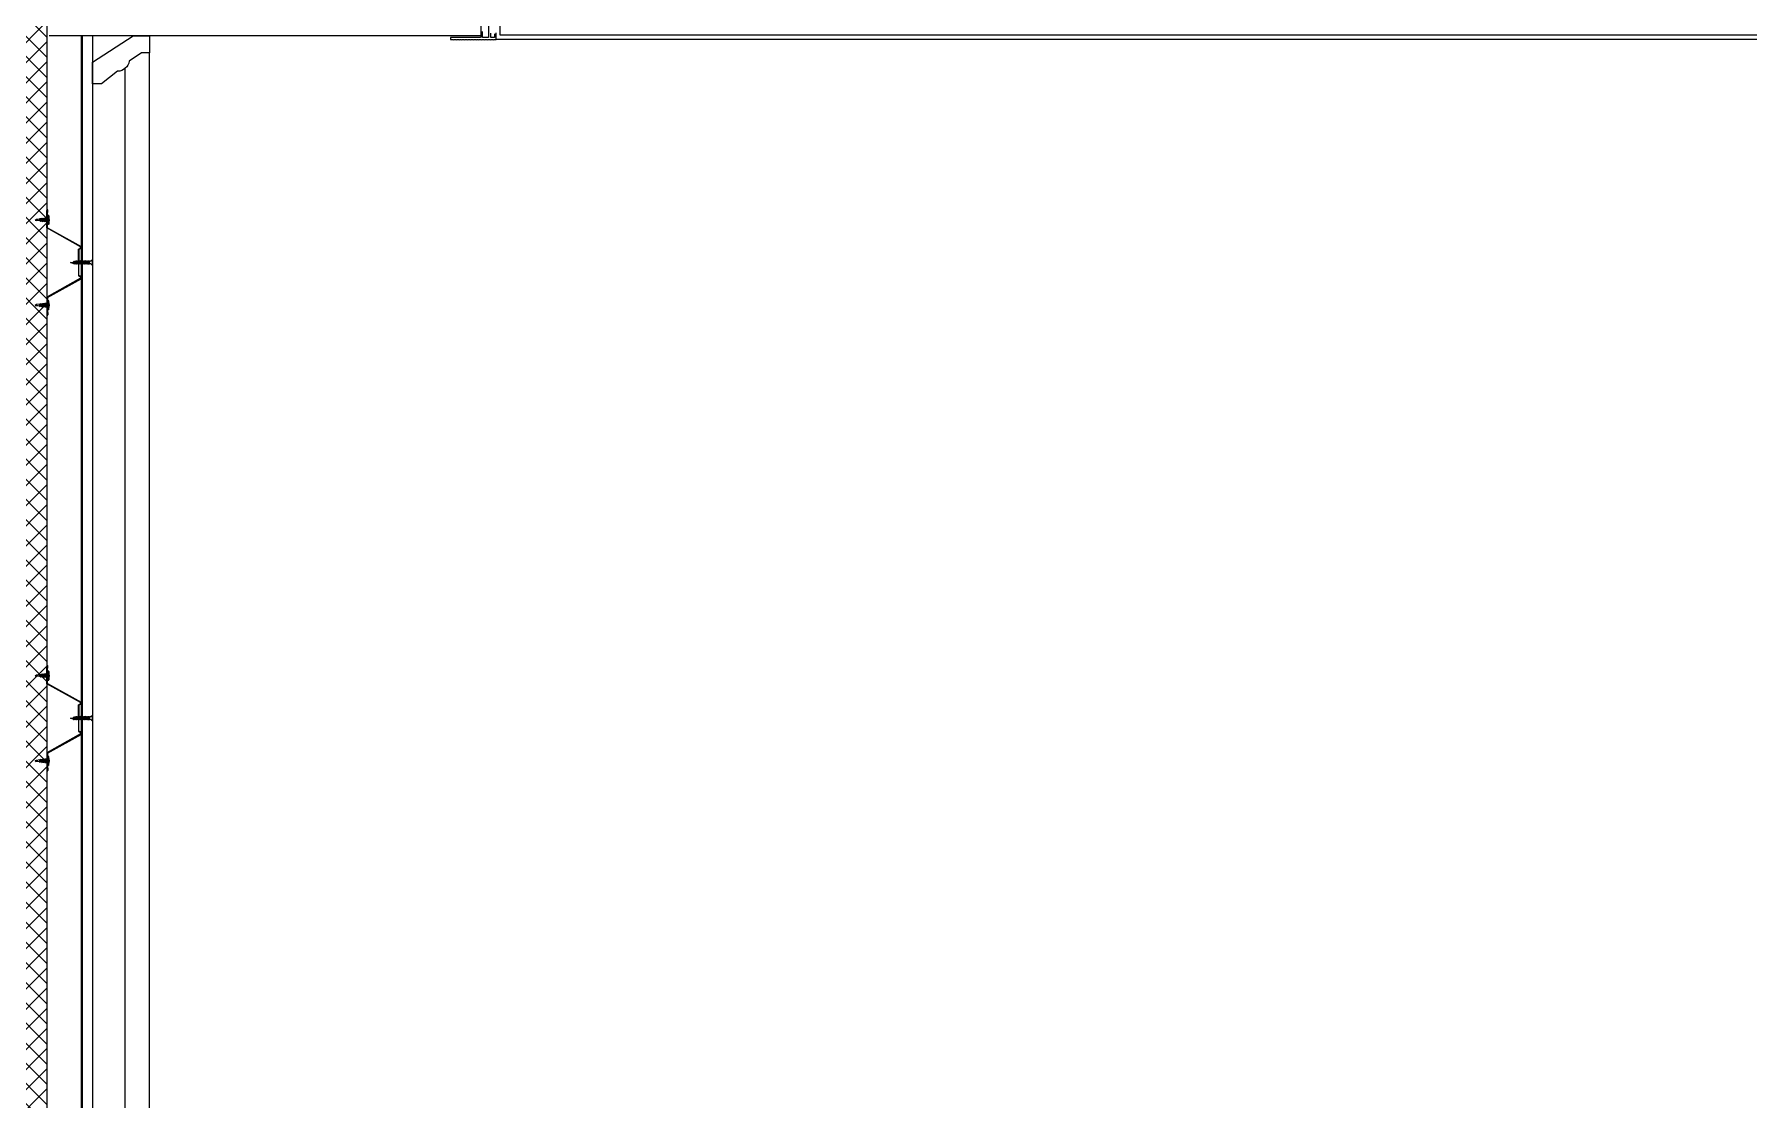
# Model space of a CAD drawing. Header units: inches. Extents: x 203 to 1065, y -1127 to 921.
# Drawn here: x 406.494 to 407.998, y 887.763 to 888.698 of the extents above; entities that cross this region are included whole.
import ezdxf

# ---------------------------------------------------------------- set-up
doc = ezdxf.new("R2010")
doc.units = ezdxf.units.IN
doc.header["$MEASUREMENT"] = 0
doc.linetypes.add('CONTINUA', pattern=[0])
for name, color, linetype in [('CORTE MUROS', 4, 'CONTINUA'), ('CORTE PERFILES Y CERCHA', 3, 'CONTINUA'), ('CORTE PROY', 8, 'CONTINUA')]:
    doc.layers.add(name, color=color, linetype=linetype)

msp = doc.modelspace()

# ---------------------------------------------------------------- hatches: boundary and pattern name
at = {"layer": 'CORTE PERFILES Y CERCHA', "ltscale": 0.5}
h = msp.add_hatch(dxfattribs=at)
h.set_pattern_fill('_USER', color=251, scale=0.0125, angle=135, style=0, double=1, pattern_type=0)
h.set_pattern_definition([(135, (377.921917, 606.098404), (-0.00883883476, -0.00883883476), []), (225, (377.921917, 606.098404), (0.00883883476, -0.00883883476), [])])
h.paths.add_polyline_path([(406.4747, 886.1587), (406.4747, 893.8227), (406.5047, 893.8227), (406.5047, 886.1587)])

# ---------------------------------------------------------------- linework, layer by layer
at = {"layer": 'CORTE MUROS'}
msp.add_lwpolyline([(406.5067, 888.7567), (406.8853, 888.7567), (406.8853, 888.6967), (406.5067, 888.6967)], dxfattribs=at)
at = {"layer": 'CORTE PERFILES Y CERCHA', "color": 2}
for p, q in [((406.5347, 888.6967), (406.5347, 886.2444)), ((406.5357, 888.6967), (406.5357, 886.2444)), ((406.5447, 888.6967), (406.5447, 886.2444))]:
    msp.add_line(p, q, dxfattribs=at)
at = {"layer": 'CORTE PERFILES Y CERCHA'}
for p, q in [((406.5047, 888.5366), (406.5047, 888.5436)), ((406.5051, 888.5367), (406.5051, 888.5436)), ((406.5051, 888.5436), (406.5052, 888.5436)), ((406.5052, 888.5417), (406.5052, 888.5436)), ((406.5056, 888.5417), (406.5056, 888.5436)), ((406.4982, 888.5359), (406.4944, 888.5351)), ((406.4944, 888.5351), (406.4952, 888.5356)), ((406.4952, 888.5351), (406.4944, 888.5351)), ((406.4944, 888.5351), (406.4952, 888.5347)), ((406.4982, 888.5359), (406.4952, 888.5356)), ((406.4952, 888.5347), (406.4952, 888.5351)), ((406.4986, 888.5343), (406.4952, 888.5347)), ((406.4986, 888.5363), (406.4982, 888.5359)), ((406.4982, 888.5359), (406.4986, 888.5343)), ((406.4986, 888.5363), (406.4991, 888.536)), ((406.499, 888.534), (406.4986, 888.5363)), ((406.499, 888.534), (406.4986, 888.5343)), ((406.499, 888.534), (406.4995, 888.5342)), ((406.4999, 888.5361), (406.4991, 888.536)), ((406.4991, 888.536), (406.4995, 888.5342)), ((406.5004, 888.5341), (406.4995, 888.5342)), ((406.5003, 888.5366), (406.4999, 888.5361)), ((406.4999, 888.5361), (406.5004, 888.5341)), ((406.5003, 888.5366), (406.5008, 888.5362)), ((406.5009, 888.5337), (406.5003, 888.5365)), ((406.5009, 888.5337), (406.5004, 888.5341)), ((406.5017, 888.5363), (406.5008, 888.5362)), ((406.5008, 888.5362), (406.5013, 888.534)), ((406.5009, 888.5337), (406.5013, 888.534)), ((406.5023, 888.5339), (406.5013, 888.534)), ((406.5021, 888.5368), (406.5017, 888.5363)), ((406.5017, 888.5363), (406.5023, 888.5339)), ((406.5021, 888.5368), (406.5026, 888.5364)), ((406.5027, 888.5334), (406.5021, 888.5368)), ((406.5027, 888.5334), (406.5023, 888.5339)), ((406.5035, 888.5365), (406.5026, 888.5364)), ((406.5026, 888.5364), (406.5032, 888.5338)), ((406.5027, 888.5334), (406.5032, 888.5338)), ((406.5042, 888.5337), (406.5032, 888.5338)), ((406.5039, 888.5371), (406.5035, 888.5365)), ((406.5035, 888.5365), (406.5042, 888.5337)), ((406.5039, 888.5371), (406.5044, 888.5366)), ((406.5047, 888.5331), (406.5039, 888.5371)), ((406.5047, 888.5331), (406.5042, 888.5337)), ((406.5051, 888.5367), (406.5044, 888.5366)), ((406.5044, 888.5366), (406.5051, 888.5336)), ((406.5047, 888.5331), (406.5051, 888.5336)), ((406.5047, 888.5281), (406.5047, 888.5332)), ((406.5056, 888.5386), (406.5051, 888.5381)), ((406.5051, 888.5321), (406.5051, 888.5381)), ((406.5051, 888.5367), (406.5051, 888.5336)), ((406.5051, 888.5283), (406.5051, 888.5336)), ((406.5056, 888.5317), (406.5051, 888.5321)), ((406.5052, 888.5417), (406.5056, 888.5417)), ((406.5056, 888.5387), (406.5056, 888.5316)), ((406.5056, 888.5386), (406.5056, 888.5317)), ((406.5064, 888.5387), (406.5064, 888.5316)), ((406.5069, 888.5351), (406.5064, 888.5351)), ((406.5278, 888.497), (406.5254, 888.4978)), ((406.5278, 888.497), (406.5282, 888.4987)), ((406.5285, 888.499), (406.5281, 888.4967)), ((406.5285, 888.4991), (406.5282, 888.4987)), ((406.5284, 888.4968), (406.5289, 888.4987)), ((406.5285, 888.4991), (406.5289, 888.4987)), ((406.5296, 888.4989), (406.5289, 888.4987)), ((406.529, 888.4966), (406.5296, 888.4989)), ((406.5299, 888.4993), (406.5294, 888.4963)), ((406.5299, 888.4993), (406.5296, 888.4989)), ((406.5297, 888.4966), (406.5302, 888.4989)), ((406.5299, 888.4993), (406.5303, 888.4989)), ((406.5309, 888.4989), (406.5302, 888.4989)), ((406.5304, 888.4966), (406.5309, 888.4989)), ((406.5313, 888.4993), (406.5307, 888.4963)), ((406.5313, 888.4993), (406.5309, 888.4989)), ((406.531, 888.4966), (406.5316, 888.4989)), ((406.5313, 888.4993), (406.5316, 888.4989)), ((406.5323, 888.4989), (406.5316, 888.4989)), ((406.5317, 888.4966), (406.5323, 888.4989)), ((406.5326, 888.4993), (406.532, 888.4963)), ((406.5326, 888.4993), (406.5323, 888.4989)), ((406.5324, 888.4966), (406.5329, 888.4989)), ((406.5326, 888.4993), (406.5329, 888.4989)), ((406.5336, 888.4989), (406.5329, 888.4989)), ((406.5331, 888.4966), (406.5336, 888.4989)), ((406.534, 888.4993), (406.5334, 888.4963)), ((406.534, 888.4993), (406.5336, 888.4989)), ((406.5337, 888.4966), (406.5343, 888.4989)), ((406.534, 888.4993), (406.5343, 888.4989)), ((406.535, 888.4989), (406.5343, 888.4989)), ((406.5344, 888.4966), (406.535, 888.4989)), ((406.5353, 888.4993), (406.5347, 888.4963)), ((406.5353, 888.4993), (406.535, 888.4989)), ((406.5351, 888.4966), (406.5356, 888.4989)), ((406.5353, 888.4993), (406.5356, 888.4989)), ((406.5364, 888.4989), (406.5356, 888.4989)), ((406.5364, 888.4989), (406.5356, 888.4989)), ((406.5358, 888.4966), (406.5364, 888.4989)), ((406.5358, 888.4966), (406.5364, 888.4989)), ((406.5367, 888.4993), (406.5361, 888.4963)), ((406.5367, 888.4993), (406.5364, 888.4989)), ((406.5365, 888.4966), (406.537, 888.4989)), ((406.5367, 888.4993), (406.537, 888.4989)), ((406.5377, 888.4989), (406.537, 888.4989)), ((406.5372, 888.4966), (406.5377, 888.4989)), ((406.5372, 888.4966), (406.5377, 888.4989)), ((406.5372, 888.4966), (406.5377, 888.4989)), ((406.5381, 888.4993), (406.5375, 888.4963)), ((406.5381, 888.4993), (406.5377, 888.4989)), ((406.5378, 888.4966), (406.5384, 888.4989)), ((406.5381, 888.4993), (406.5384, 888.4989)), ((406.5391, 888.4989), (406.5384, 888.4989)), ((406.5385, 888.4966), (406.5391, 888.4989)), ((406.5385, 888.4966), (406.5391, 888.4989)), ((406.5385, 888.4966), (406.5391, 888.4989)), ((406.5394, 888.4993), (406.5388, 888.4963)), ((406.5394, 888.4993), (406.5391, 888.4989)), ((406.5392, 888.4966), (406.5397, 888.4989)), ((406.5394, 888.4993), (406.5397, 888.4989)), ((406.5404, 888.4989), (406.5397, 888.4989)), ((406.5398, 888.4966), (406.5404, 888.4989)), ((406.5407, 888.4993), (406.5402, 888.4963)), ((406.5407, 888.4993), (406.5404, 888.4989)), ((406.5407, 888.4993), (406.5404, 888.4989)), ((406.5405, 888.4966), (406.5411, 888.4989)), ((406.5407, 888.4993), (406.5411, 888.4989)), ((406.5407, 888.4993), (406.5411, 888.4989)), ((406.5418, 888.4989), (406.5411, 888.4989)), ((406.5412, 888.4966), (406.5418, 888.4989)), ((406.5421, 888.4993), (406.5415, 888.4963)), ((406.5421, 888.4993), (406.5418, 888.4989)), ((406.5421, 888.4993), (406.5418, 888.4989)), ((406.5419, 888.4966), (406.5424, 888.4989)), ((406.5421, 888.4993), (406.5424, 888.4989)), ((406.5421, 888.4993), (406.5424, 888.4989)), ((406.543, 888.4989), (406.5424, 888.4989)), ((406.5431, 888.4989), (406.5424, 888.4989)), ((406.5447, 888.5003), (406.5431, 888.4989)), ((406.5447, 888.4978), (406.5443, 888.4978)), ((406.5447, 888.4952), (406.5447, 888.5003)), ((406.5281, 888.4967), (406.5278, 888.497)), ((406.5281, 888.4967), (406.5284, 888.4968)), ((406.529, 888.4966), (406.5284, 888.4968)), ((406.5294, 888.4963), (406.529, 888.4966)), ((406.5294, 888.4963), (406.5297, 888.4966)), ((406.5304, 888.4966), (406.5297, 888.4966)), ((406.5307, 888.4963), (406.5304, 888.4966)), ((406.5307, 888.4963), (406.531, 888.4966)), ((406.5317, 888.4966), (406.531, 888.4966)), ((406.532, 888.4963), (406.5317, 888.4966)), ((406.532, 888.4963), (406.5324, 888.4966)), ((406.5331, 888.4966), (406.5324, 888.4966)), ((406.5334, 888.4963), (406.5331, 888.4966)), ((406.5334, 888.4963), (406.5337, 888.4966)), ((406.5344, 888.4966), (406.5337, 888.4966)), ((406.5347, 888.4963), (406.5344, 888.4966)), ((406.5347, 888.4963), (406.5351, 888.4966)), ((406.5358, 888.4966), (406.5351, 888.4966)), ((406.5361, 888.4963), (406.5358, 888.4966)), ((406.5361, 888.4963), (406.5365, 888.4966)), ((406.5372, 888.4966), (406.5365, 888.4966)), ((406.5375, 888.4963), (406.5372, 888.4966)), ((406.5375, 888.4963), (406.5378, 888.4966)), ((406.5385, 888.4966), (406.5378, 888.4966)), ((406.5388, 888.4963), (406.5385, 888.4966)), ((406.5388, 888.4963), (406.5392, 888.4966)), ((406.5398, 888.4966), (406.5392, 888.4966)), ((406.5402, 888.4963), (406.5398, 888.4966)), ((406.5402, 888.4963), (406.5405, 888.4966)), ((406.5412, 888.4966), (406.5405, 888.4966)), ((406.5415, 888.4963), (406.5412, 888.4966)), ((406.5415, 888.4963), (406.5419, 888.4966)), ((406.5424, 888.4966), (406.5419, 888.4966)), ((406.5431, 888.4966), (406.5419, 888.4966)), ((406.5447, 888.4952), (406.5431, 888.4966)), ((406.4944, 888.4604), (406.4952, 888.4608)), ((406.4952, 888.4604), (406.4944, 888.4604)), ((406.4944, 888.4604), (406.4952, 888.4599)), ((406.4982, 888.4596), (406.4944, 888.4604)), ((406.4986, 888.4612), (406.4952, 888.4608)), ((406.4952, 888.4608), (406.4952, 888.4604)), ((406.4982, 888.4596), (406.4952, 888.4599)), ((406.4982, 888.4596), (406.4986, 888.4612)), ((406.4986, 888.4592), (406.4982, 888.4596)), ((406.499, 888.4615), (406.4986, 888.4592)), ((406.499, 888.4615), (406.4986, 888.4612)), ((406.4986, 888.4592), (406.4991, 888.4595)), ((406.499, 888.4615), (406.4995, 888.4613)), ((406.4991, 888.4595), (406.4995, 888.4613)), ((406.4999, 888.4594), (406.4991, 888.4595)), ((406.5004, 888.4614), (406.4995, 888.4613)), ((406.4999, 888.4594), (406.5004, 888.4614)), ((406.5003, 888.459), (406.4999, 888.4594)), ((406.5009, 888.4618), (406.5003, 888.459)), ((406.5003, 888.459), (406.5008, 888.4593)), ((406.5009, 888.4618), (406.5004, 888.4614)), ((406.5008, 888.4593), (406.5013, 888.4615)), ((406.5017, 888.4592), (406.5008, 888.4593)), ((406.5009, 888.4618), (406.5013, 888.4615)), ((406.5023, 888.4616), (406.5013, 888.4615)), ((406.5017, 888.4592), (406.5023, 888.4616)), ((406.5021, 888.4587), (406.5017, 888.4592)), ((406.5027, 888.4621), (406.5021, 888.4587)), ((406.5021, 888.4587), (406.5026, 888.4591)), ((406.5027, 888.4621), (406.5023, 888.4616)), ((406.5026, 888.4591), (406.5032, 888.4617)), ((406.5035, 888.459), (406.5026, 888.4591)), ((406.5027, 888.4621), (406.5032, 888.4617)), ((406.5042, 888.4618), (406.5032, 888.4617)), ((406.5035, 888.459), (406.5042, 888.4618)), ((406.5039, 888.4584), (406.5035, 888.459)), ((406.5047, 888.4624), (406.5039, 888.4584)), ((406.5039, 888.4584), (406.5044, 888.4589)), ((406.5047, 888.4624), (406.5042, 888.4618)), ((406.5044, 888.4589), (406.5051, 888.4619)), ((406.5051, 888.4588), (406.5044, 888.4589)), ((406.5047, 888.4674), (406.5047, 888.4623)), ((406.5047, 888.4624), (406.5051, 888.4619)), ((406.5047, 888.4589), (406.5047, 888.4519)), ((406.5051, 888.4672), (406.5051, 888.4619)), ((406.5056, 888.4638), (406.5051, 888.4634)), ((406.5051, 888.4634), (406.5051, 888.4619)), ((406.5051, 888.4588), (406.5051, 888.4619)), ((406.5051, 888.4588), (406.5051, 888.4519)), ((406.5051, 888.4588), (406.5051, 888.4574)), ((406.5056, 888.4569), (406.5051, 888.4574)), ((406.5052, 888.4538), (406.5052, 888.4519)), ((406.5052, 888.4538), (406.5056, 888.4538)), ((406.5056, 888.4568), (406.5056, 888.4639)), ((406.5056, 888.4569), (406.5056, 888.4638)), ((406.5056, 888.4538), (406.5056, 888.4519)), ((406.5064, 888.4568), (406.5064, 888.4639)), ((406.5069, 888.4604), (406.5064, 888.4604)), ((406.5051, 888.4519), (406.5052, 888.4519)), ((406.5021, 888.1368), (406.5017, 888.1363)), ((406.5021, 888.1368), (406.5026, 888.1364)), ((406.5027, 888.1334), (406.5021, 888.1368)), ((406.5039, 888.1371), (406.5035, 888.1365)), ((406.5039, 888.1371), (406.5044, 888.1366)), ((406.5047, 888.1331), (406.5039, 888.1371)), ((406.5051, 888.1367), (406.5044, 888.1366)), ((406.5047, 888.1366), (406.5047, 888.1436)), ((406.5051, 888.1367), (406.5051, 888.1436)), ((406.5051, 888.1436), (406.5052, 888.1436)), ((406.5056, 888.1386), (406.5051, 888.1381)), ((406.5051, 888.1321), (406.5051, 888.1381)), ((406.5051, 888.1367), (406.5051, 888.1336)), ((406.5052, 888.1417), (406.5052, 888.1436)), ((406.5052, 888.1417), (406.5056, 888.1417)), ((406.5056, 888.1417), (406.5056, 888.1436)), ((406.5056, 888.1387), (406.5056, 888.1316)), ((406.5056, 888.1386), (406.5056, 888.1317)), ((406.5064, 888.1387), (406.5064, 888.1316)), ((406.4982, 888.1359), (406.4944, 888.1351)), ((406.4944, 888.1351), (406.4952, 888.1356)), ((406.4952, 888.1351), (406.4944, 888.1351)), ((406.4944, 888.1351), (406.4952, 888.1347)), ((406.4982, 888.1359), (406.4952, 888.1356)), ((406.4952, 888.1347), (406.4952, 888.1351)), ((406.4986, 888.1343), (406.4952, 888.1347)), ((406.4986, 888.1363), (406.4982, 888.1359)), ((406.4982, 888.1359), (406.4986, 888.1343)), ((406.4986, 888.1363), (406.4991, 888.136)), ((406.499, 888.134), (406.4986, 888.1363)), ((406.499, 888.134), (406.4986, 888.1343)), ((406.499, 888.134), (406.4995, 888.1342)), ((406.4999, 888.1361), (406.4991, 888.136)), ((406.4991, 888.136), (406.4995, 888.1342)), ((406.5004, 888.1341), (406.4995, 888.1342)), ((406.5003, 888.1366), (406.4999, 888.1361)), ((406.4999, 888.1361), (406.5004, 888.1341)), ((406.5003, 888.1366), (406.5008, 888.1362)), ((406.5009, 888.1337), (406.5003, 888.1365)), ((406.5009, 888.1337), (406.5004, 888.1341)), ((406.5017, 888.1363), (406.5008, 888.1362)), ((406.5008, 888.1362), (406.5013, 888.134)), ((406.5009, 888.1337), (406.5013, 888.134)), ((406.5023, 888.1339), (406.5013, 888.134)), ((406.5017, 888.1363), (406.5023, 888.1339)), ((406.5027, 888.1334), (406.5023, 888.1339)), ((406.5035, 888.1365), (406.5026, 888.1364)), ((406.5026, 888.1364), (406.5032, 888.1338)), ((406.5027, 888.1334), (406.5032, 888.1338)), ((406.5042, 888.1337), (406.5032, 888.1338)), ((406.5035, 888.1365), (406.5042, 888.1337)), ((406.5047, 888.1331), (406.5042, 888.1337)), ((406.5044, 888.1366), (406.5051, 888.1336)), ((406.5047, 888.1331), (406.5051, 888.1336)), ((406.5047, 888.1281), (406.5047, 888.1332)), ((406.5051, 888.1283), (406.5051, 888.1336)), ((406.5056, 888.1317), (406.5051, 888.1321)), ((406.5069, 888.1351), (406.5064, 888.1351)), ((406.5278, 888.097), (406.5254, 888.0978)), ((406.5278, 888.097), (406.5282, 888.0987)), ((406.5281, 888.0967), (406.5278, 888.097)), ((406.5285, 888.099), (406.5281, 888.0967)), ((406.5281, 888.0967), (406.5284, 888.0968)), ((406.5285, 888.0991), (406.5282, 888.0987)), ((406.5284, 888.0968), (406.5289, 888.0987)), ((406.529, 888.0966), (406.5284, 888.0968)), ((406.5285, 888.0991), (406.5289, 888.0987)), ((406.5296, 888.0989), (406.5289, 888.0987)), ((406.529, 888.0966), (406.5296, 888.0989)), ((406.5294, 888.0963), (406.529, 888.0966)), ((406.5299, 888.0993), (406.5294, 888.0963)), ((406.5294, 888.0963), (406.5297, 888.0966)), ((406.5299, 888.0993), (406.5296, 888.0989)), ((406.5297, 888.0966), (406.5302, 888.0989)), ((406.5304, 888.0966), (406.5297, 888.0966)), ((406.5299, 888.0993), (406.5303, 888.0989)), ((406.5309, 888.0989), (406.5302, 888.0989)), ((406.5304, 888.0966), (406.5309, 888.0989)), ((406.5307, 888.0963), (406.5304, 888.0966)), ((406.5313, 888.0993), (406.5307, 888.0963)), ((406.5307, 888.0963), (406.531, 888.0966)), ((406.5313, 888.0993), (406.5309, 888.0989)), ((406.531, 888.0966), (406.5316, 888.0989)), ((406.5317, 888.0966), (406.531, 888.0966)), ((406.5313, 888.0993), (406.5316, 888.0989)), ((406.5323, 888.0989), (406.5316, 888.0989)), ((406.5317, 888.0966), (406.5323, 888.0989)), ((406.532, 888.0963), (406.5317, 888.0966)), ((406.5326, 888.0993), (406.532, 888.0963)), ((406.532, 888.0963), (406.5324, 888.0966)), ((406.5326, 888.0993), (406.5323, 888.0989)), ((406.5324, 888.0966), (406.5329, 888.0989)), ((406.5331, 888.0966), (406.5324, 888.0966)), ((406.5326, 888.0993), (406.5329, 888.0989)), ((406.5336, 888.0989), (406.5329, 888.0989)), ((406.5331, 888.0966), (406.5336, 888.0989)), ((406.5334, 888.0963), (406.5331, 888.0966)), ((406.534, 888.0993), (406.5334, 888.0963)), ((406.5334, 888.0963), (406.5337, 888.0966)), ((406.534, 888.0993), (406.5336, 888.0989)), ((406.5337, 888.0966), (406.5343, 888.0989)), ((406.5344, 888.0966), (406.5337, 888.0966)), ((406.534, 888.0993), (406.5343, 888.0989)), ((406.535, 888.0989), (406.5343, 888.0989)), ((406.5344, 888.0966), (406.535, 888.0989)), ((406.5347, 888.0963), (406.5344, 888.0966)), ((406.5353, 888.0993), (406.5347, 888.0963)), ((406.5347, 888.0963), (406.5351, 888.0966)), ((406.5353, 888.0993), (406.535, 888.0989)), ((406.5351, 888.0966), (406.5356, 888.0989)), ((406.5358, 888.0966), (406.5351, 888.0966)), ((406.5353, 888.0993), (406.5356, 888.0989)), ((406.5364, 888.0989), (406.5356, 888.0989)), ((406.5364, 888.0989), (406.5356, 888.0989)), ((406.5358, 888.0966), (406.5364, 888.0989)), ((406.5358, 888.0966), (406.5364, 888.0989)), ((406.5361, 888.0963), (406.5358, 888.0966)), ((406.5367, 888.0993), (406.5361, 888.0963)), ((406.5361, 888.0963), (406.5365, 888.0966)), ((406.5367, 888.0993), (406.5364, 888.0989)), ((406.5365, 888.0966), (406.537, 888.0989)), ((406.5372, 888.0966), (406.5365, 888.0966)), ((406.5367, 888.0993), (406.537, 888.0989)), ((406.5377, 888.0989), (406.537, 888.0989)), ((406.5372, 888.0966), (406.5377, 888.0989)), ((406.5372, 888.0966), (406.5377, 888.0989)), ((406.5372, 888.0966), (406.5377, 888.0989)), ((406.5375, 888.0963), (406.5372, 888.0966)), ((406.5381, 888.0993), (406.5375, 888.0963)), ((406.5375, 888.0963), (406.5378, 888.0966)), ((406.5381, 888.0993), (406.5377, 888.0989)), ((406.5378, 888.0966), (406.5384, 888.0989)), ((406.5385, 888.0966), (406.5378, 888.0966)), ((406.5381, 888.0993), (406.5384, 888.0989)), ((406.5391, 888.0989), (406.5384, 888.0989)), ((406.5385, 888.0966), (406.5391, 888.0989)), ((406.5385, 888.0966), (406.5391, 888.0989)), ((406.5385, 888.0966), (406.5391, 888.0989)), ((406.5388, 888.0963), (406.5385, 888.0966)), ((406.5394, 888.0993), (406.5388, 888.0963)), ((406.5388, 888.0963), (406.5392, 888.0966)), ((406.5394, 888.0993), (406.5391, 888.0989)), ((406.5392, 888.0966), (406.5397, 888.0989)), ((406.5398, 888.0966), (406.5392, 888.0966)), ((406.5394, 888.0993), (406.5397, 888.0989)), ((406.5404, 888.0989), (406.5397, 888.0989)), ((406.5398, 888.0966), (406.5404, 888.0989)), ((406.5402, 888.0963), (406.5398, 888.0966)), ((406.5407, 888.0993), (406.5402, 888.0963)), ((406.5402, 888.0963), (406.5405, 888.0966)), ((406.5407, 888.0993), (406.5404, 888.0989)), ((406.5407, 888.0993), (406.5404, 888.0989)), ((406.5405, 888.0966), (406.5411, 888.0989)), ((406.5412, 888.0966), (406.5405, 888.0966)), ((406.5407, 888.0993), (406.5411, 888.0989)), ((406.5407, 888.0993), (406.5411, 888.0989)), ((406.5418, 888.0989), (406.5411, 888.0989)), ((406.5412, 888.0966), (406.5418, 888.0989)), ((406.5415, 888.0963), (406.5412, 888.0966)), ((406.5421, 888.0993), (406.5415, 888.0963)), ((406.5415, 888.0963), (406.5419, 888.0966)), ((406.5421, 888.0993), (406.5418, 888.0989)), ((406.5421, 888.0993), (406.5418, 888.0989)), ((406.5419, 888.0966), (406.5424, 888.0989)), ((406.5424, 888.0966), (406.5419, 888.0966)), ((406.5431, 888.0966), (406.5419, 888.0966)), ((406.5421, 888.0993), (406.5424, 888.0989)), ((406.5421, 888.0993), (406.5424, 888.0989)), ((406.543, 888.0989), (406.5424, 888.0989)), ((406.5431, 888.0989), (406.5424, 888.0989)), ((406.5447, 888.1003), (406.5431, 888.0989)), ((406.5447, 888.0952), (406.5431, 888.0966)), ((406.5447, 888.0978), (406.5443, 888.0978)), ((406.5447, 888.0952), (406.5447, 888.1003)), ((406.499, 888.0615), (406.4986, 888.0592)), ((406.499, 888.0615), (406.4986, 888.0612)), ((406.499, 888.0615), (406.4995, 888.0613)), ((406.5009, 888.0618), (406.5003, 888.059)), ((406.5009, 888.0618), (406.5004, 888.0614)), ((406.5008, 888.0593), (406.5013, 888.0615)), ((406.5009, 888.0618), (406.5013, 888.0615)), ((406.5023, 888.0616), (406.5013, 888.0615)), ((406.5017, 888.0592), (406.5023, 888.0616)), ((406.5027, 888.0621), (406.5021, 888.0587)), ((406.5027, 888.0621), (406.5023, 888.0616)), ((406.5026, 888.0591), (406.5032, 888.0617)), ((406.5027, 888.0621), (406.5032, 888.0617)), ((406.5042, 888.0618), (406.5032, 888.0617)), ((406.5035, 888.059), (406.5042, 888.0618)), ((406.5047, 888.0624), (406.5039, 888.0584)), ((406.5047, 888.0624), (406.5042, 888.0618)), ((406.5044, 888.0589), (406.5051, 888.0619)), ((406.5047, 888.0674), (406.5047, 888.0623)), ((406.5047, 888.0624), (406.5051, 888.0619)), ((406.5051, 888.0672), (406.5051, 888.0619)), ((406.5056, 888.0638), (406.5051, 888.0634)), ((406.5051, 888.0634), (406.5051, 888.0619)), ((406.5051, 888.0588), (406.5051, 888.0619)), ((406.5056, 888.0568), (406.5056, 888.0639)), ((406.5056, 888.0569), (406.5056, 888.0638)), ((406.5064, 888.0568), (406.5064, 888.0639)), ((406.4944, 888.0604), (406.4952, 888.0608)), ((406.4952, 888.0604), (406.4944, 888.0604)), ((406.4944, 888.0604), (406.4952, 888.0599)), ((406.4982, 888.0596), (406.4944, 888.0604)), ((406.4986, 888.0612), (406.4952, 888.0608)), ((406.4952, 888.0608), (406.4952, 888.0604)), ((406.4982, 888.0596), (406.4952, 888.0599)), ((406.4982, 888.0596), (406.4986, 888.0612)), ((406.4986, 888.0592), (406.4982, 888.0596)), ((406.4986, 888.0592), (406.4991, 888.0595)), ((406.4991, 888.0595), (406.4995, 888.0613)), ((406.4999, 888.0594), (406.4991, 888.0595)), ((406.5004, 888.0614), (406.4995, 888.0613)), ((406.4999, 888.0594), (406.5004, 888.0614)), ((406.5003, 888.059), (406.4999, 888.0594)), ((406.5003, 888.059), (406.5008, 888.0593)), ((406.5017, 888.0592), (406.5008, 888.0593)), ((406.5021, 888.0587), (406.5017, 888.0592)), ((406.5021, 888.0587), (406.5026, 888.0591)), ((406.5035, 888.059), (406.5026, 888.0591)), ((406.5039, 888.0584), (406.5035, 888.059)), ((406.5039, 888.0584), (406.5044, 888.0589)), ((406.5051, 888.0588), (406.5044, 888.0589)), ((406.5047, 888.0589), (406.5047, 888.0519)), ((406.5051, 888.0588), (406.5051, 888.0519)), ((406.5051, 888.0588), (406.5051, 888.0574)), ((406.5056, 888.0569), (406.5051, 888.0574)), ((406.5051, 888.0519), (406.5052, 888.0519)), ((406.5052, 888.0538), (406.5052, 888.0519)), ((406.5052, 888.0538), (406.5056, 888.0538)), ((406.5056, 888.0538), (406.5056, 888.0519)), ((406.5069, 888.0604), (406.5064, 888.0604))]:
    msp.add_line(p, q, dxfattribs=at)
for points in [[(406.4637, 893.8227), (406.5047, 893.8227), (406.5047, 886.1587), (406.4637, 886.1587), (405.0607, 889.9907), (406.4637, 893.8227)], [(406.8972, 888.6985), (406.8972, 888.6952), (406.8942, 888.6952), (406.8942, 888.699)], [(408.9047, 888.6937), (406.8987, 888.6937)], [(406.5323, 888.4989), (406.5323, 888.5094), (406.5342, 888.5103), (406.5342, 888.5115), (406.5047, 888.5281)], [(406.5051, 888.5283), (406.5347, 888.5119), (406.5347, 888.51), (406.5328, 888.5091), (406.5328, 888.4991)], [(406.5323, 888.4963), (406.5323, 888.4861), (406.5342, 888.4852), (406.5342, 888.484), (406.5047, 888.4674)], [(406.5051, 888.4672), (406.5347, 888.4836), (406.5347, 888.4855), (406.5328, 888.4864), (406.5328, 888.4966)], [(406.5323, 888.0989), (406.5323, 888.1094), (406.5342, 888.1103), (406.5342, 888.1115), (406.5047, 888.1281)], [(406.5051, 888.1283), (406.5347, 888.1119), (406.5347, 888.11), (406.5328, 888.1091), (406.5328, 888.0991)], [(406.5323, 888.0963), (406.5323, 888.0861), (406.5342, 888.0852), (406.5342, 888.084), (406.5047, 888.0674)], [(406.5051, 888.0672), (406.5347, 888.0836), (406.5347, 888.0855), (406.5328, 888.0864), (406.5328, 888.0966)]]:
    msp.add_lwpolyline(points, dxfattribs=at)
at = {"layer": 'CORTE PERFILES Y CERCHA', "color": 2}
msp.add_lwpolyline([(406.4747, 886.1587), (406.4747, 893.8227), (406.5047, 893.8227), (406.5047, 886.1587)], close=True, dxfattribs=at)
at = {"layer": 'CORTE PERFILES Y CERCHA'}
for points in [[(406.8922, 888.7373), (406.8922, 888.6952), (406.8867, 888.6952), (406.8867, 888.7006, 0.414214)], [(406.8855, 888.7006), (406.8855, 888.6962, -0.414214), (406.8845, 888.6952), (406.8687, 888.6952), (406.8587, 888.6952), (406.8587, 888.6937), (406.8599, 888.6937, -0.194303), (406.8612, 888.6932, -0.403853), (406.8637, 888.6932, -0.403853), (406.8662, 888.6932, -0.403853), (406.8687, 888.6932, -0.403853), (406.8712, 888.6932, -0.403853), (406.8737, 888.6932, -0.403853), (406.8762, 888.6932, -0.403853), (406.8787, 888.6932, -0.403853), (406.8812, 888.6932, -0.403853), (406.8837, 888.6932, -0.403853), (406.8862, 888.6932, -0.403853), (406.8887, 888.6932, -0.403853), (406.8912, 888.6932, -0.403853), (406.8937, 888.6932, -0.403853), (406.8962, 888.6932, -0.194303), (406.8974, 888.6937), (406.8987, 888.6937), (406.8987, 888.6995)]]:
    msp.add_lwpolyline(points, format="xyb", dxfattribs=at)
msp.add_lwpolyline([(406.9019, 888.7376), (406.9019, 888.6976), (408.8977, 888.6976), (408.8977, 888.7376)], close=True, dxfattribs=at)
msp.add_lwpolyline([(406.5447, 888.6547), (406.5447, 888.6738), (406.5803, 888.6967), (406.5947, 888.6967), (406.5947, 888.6818), (406.5877, 888.6818), (406.5769, 888.6745, -0.359853), (406.5667, 888.6657), (406.5525, 888.6547)], format="xyb", close=True, dxfattribs=at)
for centre, radius, start, end in [((406.5051, 888.5436), 0.000437, 0, 180), ((406.506, 888.5387), 0.000403, 0, 180), ((406.506, 888.5316), 0.000403, 180, 0), ((406.4971, 888.5351), 0.00976, 342.0915, 17.9085), ((406.5259, 888.5009), 0.00322, 261.9716, 316.3452), ((406.506, 888.4639), 0.000403, 0, 180), ((406.506, 888.4568), 0.000403, 180, 0), ((406.4971, 888.4604), 0.00976, 342.0915, 17.9085), ((406.5051, 888.4519), 0.000437, 180, 0), ((406.5051, 888.1436), 0.000437, 0, 180), ((406.506, 888.1387), 0.000403, 0, 180), ((406.4971, 888.1351), 0.00976, 342.0915, 17.9085), ((406.506, 888.1316), 0.000403, 180, 0), ((406.5259, 888.1009), 0.00322, 261.9716, 316.3452), ((406.506, 888.0639), 0.000403, 0, 180), ((406.4971, 888.0604), 0.00976, 342.0915, 17.9085), ((406.5051, 888.0519), 0.000437, 180, 0), ((406.506, 888.0568), 0.000403, 180, 0)]:
    msp.add_arc(centre, radius, start, end, dxfattribs=at)
at = {"layer": 'CORTE PROY', "ltscale": 0.5}
for p, q in [((406.5947, 886.2593), (406.5947, 888.6818)), ((406.5734, 886.2728), (406.5734, 888.6683))]:
    msp.add_line(p, q, dxfattribs=at)

doc.saveas('drawing.dxf')
